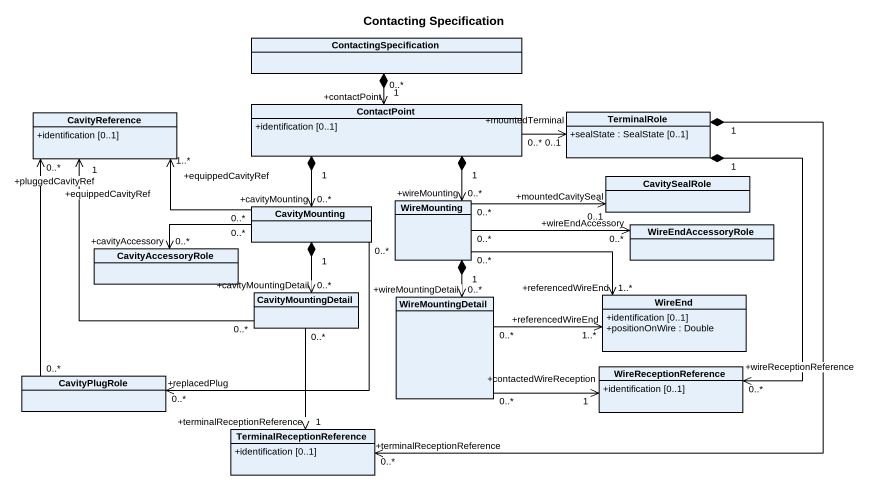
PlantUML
@startuml
title Contacting Specification
hide circle
hide empty members
skinparam classAttributeIconSize 0
class ContactingSpecification
class CavityReference {
  +identification [0..1]
}
class ContactPoint {
  +identification [0..1]
}
class TerminalRole {
  +sealState : SealState [0..1]
}
class WireMounting
class CavitySealRole
class CavityMounting
class WireEndAccessoryRole
class CavityAccessoryRole
class CavityMountingDetail
class WireMountingDetail
class WireEnd {
  +identification [0..1]
  +positionOnWire : Double
}
class CavityPlugRole
class WireReceptionReference {
  +identification [0..1]
}
class TerminalReceptionReference {
  +identification [0..1]
}
ContactingSpecification "1" *--> "+contactPoint\n0..*" ContactPoint
ContactPoint "0..*" -right-> "+mountedTerminal\n0..1" TerminalRole
ContactPoint "1" *--> "+wireMounting\n0..*" WireMounting
ContactPoint "1" *--> "+cavityMounting\n0..*" CavityMounting
WireMounting "0..*" -right-> "+mountedCavitySeal\n0..1" CavitySealRole
WireMounting "0..*" -right-> "0..*\n+wireEndAccessory" WireEndAccessoryRole
WireMounting "1" *--> "+wireMountingDetail\n0..*" WireMountingDetail
WireMounting "0..*" -right-> "+referencedWireEnd\n1..*" WireEnd
CavityMounting "0..*" -left-> "+equippedCavityRef\n1..*" CavityReference
CavityMounting "0..*" -left-> "0..*\n+cavityAccessory" CavityAccessoryRole
CavityMounting "1" *--> "+cavityMountingDetail\n0..*" CavityMountingDetail
CavityMounting "0..*" --> "+replacedPlug\n0..*" CavityPlugRole
CavityMountingDetail "0..*" -up-> "+equippedCavityRef\n1" CavityReference
CavityMountingDetail "0..*" --> "+terminalReceptionReference\n1" TerminalReceptionReference
WireMountingDetail "0..*" -right-> "+referencedWireEnd\n1..*" WireEnd
WireMountingDetail "0..*" -right-> "+contactedWireReception\n1" WireReceptionReference
CavityPlugRole "0..*" -up-> "+pluggedCavityRef\n0..*" CavityReference
WireReceptionReference "+wireReceptionReference\n0..*" <-up-* "1" TerminalRole
TerminalReceptionReference "+terminalReceptionReference\n0..*" <-up-* "1" TerminalRole
@enduml
